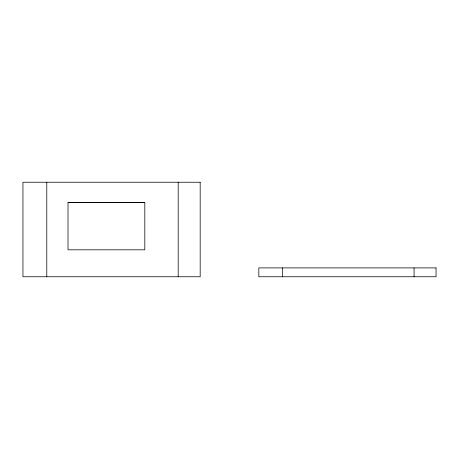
<?xml version="1.0" encoding="UTF-8"?>
<svg xmlns="http://www.w3.org/2000/svg" width="459" height="459" viewBox="0 0 459 459"><rect width="100%" height="100%" fill="white"/><g stroke="black" fill="none" stroke-linecap="round" stroke-linejoin="round"><path stroke-width="0.69" d="M68.012 202.557L144.809 202.557L144.809 249.816L68.012 249.816L68.012 202.557L144.809 202.557M414.064 267.901L414.064 276.76M282.664 267.901L282.664 276.76M178.19 182.24L178.19 276.76M46.789 182.24L46.789 276.76M200.176 182.24L22.95 182.24L22.95 276.76L200.176 276.76L200.176 182.24M436.05 267.901L258.824 267.901L258.824 276.76L436.05 276.76L436.05 267.901"/></g></svg>
